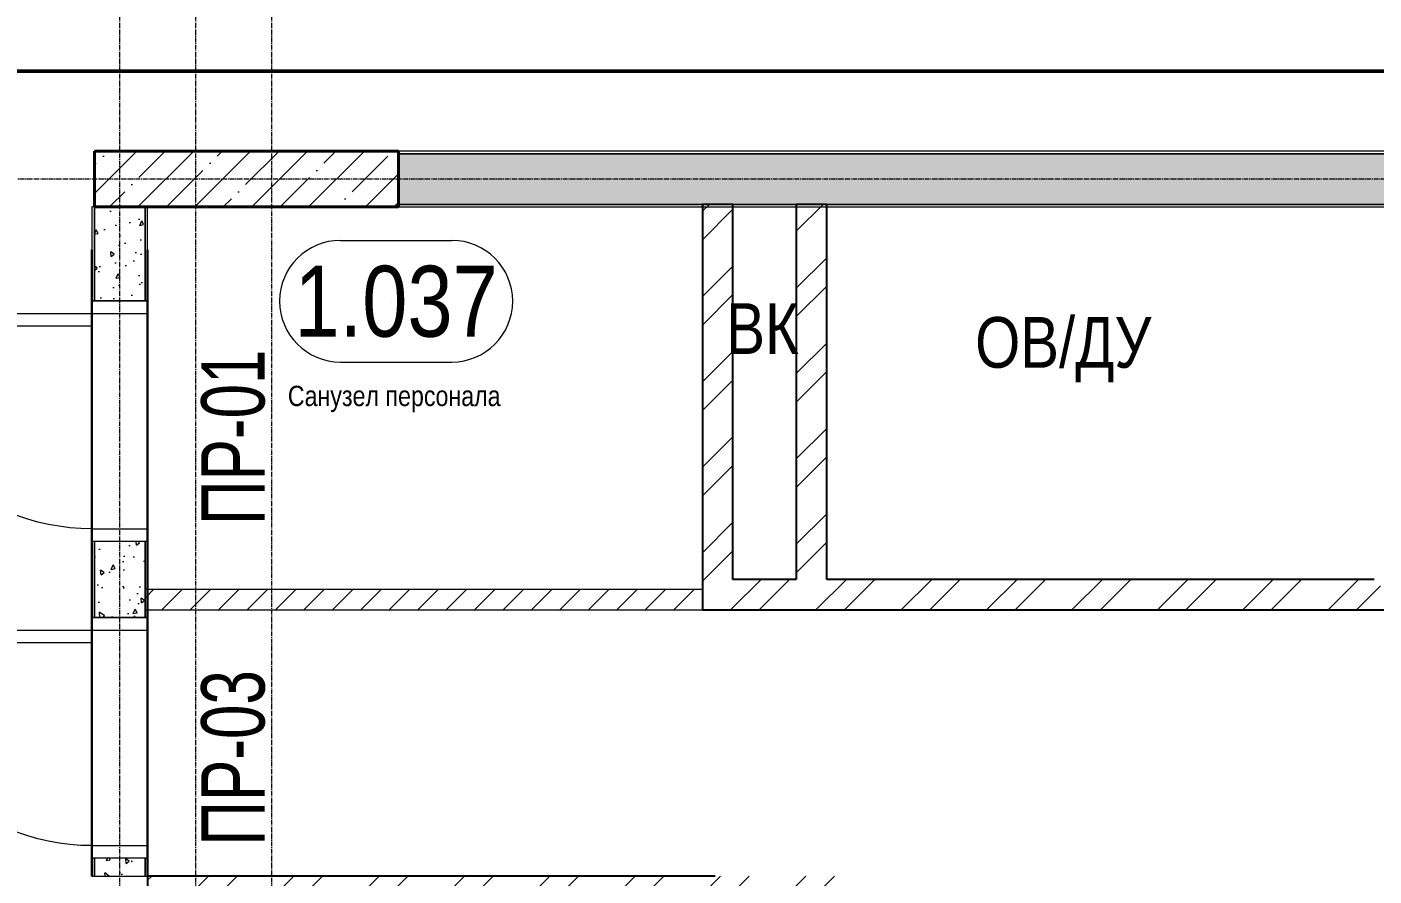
# Model space of a CAD drawing. Header units: millimetres. Extents: x -24360 to 609566, y -391049 to 148426.
# Drawn here: x 11934 to 17250, y 58450 to 61800 of the extents above; entities that cross this region are included whole.
import ezdxf
from ezdxf.enums import TextEntityAlignment as Align

# ---------------------------------------------------------------- set-up
doc = ezdxf.new("R2010")
doc.units = ezdxf.units.MM
doc.linetypes.add('CENTER2', pattern=[28.575, 19.05, -3.175, 3.175, -3.175])
doc.linetypes.add('HIDDEN2', pattern=[4.7625, 3.175, -1.5875])
doc.layers.get('Defpoints').update_dxf_attribs({"color": 140})
for name, color, linetype, lineweight in [('АР_Area', 5, 'Continuous', 5), ('АР_Двери_внутренние', 5, 'Continuous', 9), ('АР_Колонны', 70, 'Continuous', 30), ('АР_Стены ЖБ', 7, 'Continuous', 30), ('АР_Стены кирпич', 32, 'Continuous', 25), ('АР_Стены ПЕНОблок', 52, 'Continuous', 20), ('АР_Тонкая', 254, 'Continuous', 5), ('АР_Штриховка', 8, 'Continuous', 0), ('ВК_Шахты', 5, 'Continuous', 9), ('ОВ_Шахты', 1, 'Continuous', 5)]:
    doc.layers.add(name, color=color, linetype=linetype, lineweight=lineweight)
doc.layers.add('АР_Оси_РД_100', color=7, linetype='Continuous', lineweight=0, true_color=0x525252)
doc.layers.add('РД_Оси_100', color=7, linetype='Continuous', lineweight=0, true_color=0x525252)
doc.layers.add('РД_Перемычка инж проемов', color=5, linetype='Continuous')
doc.layers.add('РД_Проем', color=230, linetype='Continuous', lineweight=0, plot=False)
doc.layers.add('РД_проем_инж перемыч_подсчет', color=50, linetype='Continuous', lineweight=30, plot=False)
doc.styles.add('Arial0', font='arial.ttf')
doc.styles.add('style1', font='ARIALN.TTF')
doc.styles.add('ккк', font='isocpeur.ttf', dxfattribs={"width": 0.85, "oblique": 15})

# ---------------------------------------------------------------- blocks, each defined once
blk = doc.blocks.new('СОШ_2200_АР_ОСИ_М100_28.05.24')
at = {"layer": 'АР_Оси_РД_100', "linetype": 'CENTER2'}
blk.add_line((29555, 61200), (-5954.958, 61200), dxfattribs=at)
for points in [[(12000.12, -6155), (12300, -5755), (12300, 139538.679), (12000, 139938.679)], [(12600, -6155), (12600, 139938.679)], [(13200, -6155), (12900, -5755), (12900, 139538.679), (13220.167, 139939.357)]]:
    blk.add_lwpolyline(points, dxfattribs=at)
blk = doc.blocks.new('MOK-МаркаПом_овал_ареал')
for p, q in [((-2.75, 3), (2.75, 3)), ((-2.75, -3), (2.75, -3))]:
    blk.add_line(p, q)
for centre, radius, start, end in [((-2.75, 0), 3, 90, 270), ((2.75, 0), 3, 270, 90), ((-3.75, 0), 3.5, 0, 0.00095)]:
    blk.add_arc(centre, radius, start, end)
at = {"color": 0, "style": 'style1'}
blk.add_attdef('АР-ПОМЕЩЕНИЕ:НОМЕР', text='', height=3.5, dxfattribs=at).set_placement((0, 0), align=Align.MIDDLE)
blk = doc.blocks.new('MOK-МаркаПеремычки')
at = {"color": 0, "style": 'ккк', "oblique": 15, "width": 0.85}
blk.add_attdef('АР-ПРОЕМ:ПЕРЕМЫЧКА', text='', height=2.5, dxfattribs=at).set_placement((0, 0), align=Align.MIDDLE)

msp = doc.modelspace()

# ---------------------------------------------------------------- hatches: boundary and pattern name
at = {"layer": 'АР_Штриховка', "linetype": 'Continuous', "lineweight": 5, "true_color": 0x000000}
h = msp.add_hatch(dxfattribs=at)
h.set_pattern_fill('ANSI35', color=18, scale=25, angle=1.3e-14, style=0)
h.paths.add_polyline_path([(13400, 61090), (13400, 61310), (12200, 61310), (12200, 61090)], flags=0)
at = {"layer": 'АР_Штриховка', "linetype": 'Continuous', "lineweight": 0, "true_color": 0x000000}
h = msp.add_hatch(dxfattribs=at)
h.set_pattern_fill('AR-CONC', color=18, angle=-315, style=0)
h.paths.add_polyline_path([(19980, 61100), (19980, 61300), (13400, 61300), (13400, 61100)], flags=0)
h = msp.add_hatch(dxfattribs=at)
h.set_pattern_fill('AR-CONC', color=18, angle=-315, style=0)
h.paths.add_polyline_path([(12400, 61090), (12200, 61090), (12200, 60720), (12400, 60720)], flags=0)
h.paths.add_polyline_path([(12400, 59770), (12200, 59770), (12200, 59470), (12400, 59470)], flags=0)
h.paths.add_polyline_path([(12400, 58520), (12200, 58520), (12200, 58450), (12400, 58450)], flags=0)
h = msp.add_hatch(dxfattribs=at)
h.set_pattern_fill('ANSI32', color=18, scale=25, angle=-360, style=0)
h.paths.add_polyline_path([(14720, 61100), (14600, 61100), (14600, 59500), (14720, 59620)], flags=0)
h = msp.add_hatch(dxfattribs=at)
h.set_pattern_fill('ANSI32', color=18, scale=25, angle=-360, style=0)
h.paths.add_polyline_path([(15090, 61100), (14970, 61100), (14970, 59620), (15010, 59590), (15090, 59620)], flags=0)
h = msp.add_hatch(dxfattribs=at)
h.set_pattern_fill('ANSI32', color=18, scale=25, angle=-6e-13, style=0)
h.paths.add_polyline_path([(14720, 59620), (14600, 59500), (14970, 59500), (15010, 59590), (14970, 59620)], flags=0)
h.paths.add_polyline_path([(15090, 59620), (15010, 59590), (14970, 59500), (17370, 59500), (17250, 59620)], flags=0)
at = {"layer": 'АР_Штриховка', "linetype": 'Continuous', "lineweight": 0, "ltscale": 0.5, "true_color": 0x000000}
h = msp.add_hatch(dxfattribs=at)
h.set_pattern_fill('ANSI31', color=18, scale=25, angle=360, style=0)
h.paths.add_polyline_path([(14600, 59500), (14600, 59580), (12400, 59580), (12400, 59500)], flags=0)
at = {"layer": 'АР_Штриховка', "linetype": 'Continuous', "lineweight": 0, "true_color": 0x000000}
h = msp.add_hatch(dxfattribs=at)
h.set_pattern_fill('ANSI32', color=18, scale=25, angle=-360, style=0)
h.paths.add_polyline_path([(12410, 58450), (12410, 58330), (14650, 58330), (14690, 58360), (14650, 58450)], flags=0)
h.paths.add_polyline_path([(14650, 58450), (14690, 58360), (14770, 58330), (15270.001, 58330), (15270.001, 58450)], flags=0)

# ---------------------------------------------------------------- linework, layer by layer
at = {"color": 2, "lineweight": 50}
msp.add_lwpolyline([(8308, 63335), (13325, 63335), (13325, 67891), (19479, 67891), (19479, 61626), (11841, 61626), (11841, 39235), (8263, 39235), (8308, 63335)], dxfattribs=at)
at = {"layer": 'АР_Двери_внутренние', "color": 18, "linetype": 'Continuous', "lineweight": 9, "true_color": 0x000000}
for points in [[(12410, 60670), (12410, 60720), (12190, 60720), (12190, 60670)], [(12190, 60670), (12190, 60620), (11340, 60620), (11340, 60670)], [(12410, 59820), (12410, 59770), (12190, 59770), (12190, 59820)], [(12410, 59420), (12410, 59470), (12190, 59470), (12190, 59420)], [(12190, 59420), (12190, 59370), (11340, 59370), (11340, 59420)], [(12410, 58570), (12410, 58520), (12190, 58520), (12190, 58570)]]:
    msp.add_lwpolyline(points, close=True, dxfattribs=at)
at = {"layer": 'АР_Двери_внутренние', "color": 18, "linetype": 'Continuous', "lineweight": 9, "true_color": 0x000000, "extrusion": (0, 0, -1)}
for centre in [(-12190, 60670), (-12190, 59420)]:
    msp.add_arc(centre, 850, 270, 0, dxfattribs=at)
at = {"layer": 'АР_Колонны', "color": 18, "linetype": 'HIDDEN2', "lineweight": 25, "true_color": 0x000000}
for p, q in [((12200, 61310), (13400, 61310)), ((12200, 61090), (12200, 61310)), ((13400, 61310), (13400, 61090)), ((13400, 61090), (12200, 61090))]:
    msp.add_line(p, q, dxfattribs=at)
at = {"layer": 'АР_Колонны', "color": 18, "linetype": 'Continuous', "lineweight": 30, "true_color": 0x000000}
for p, q in [((12200, 61310), (12200, 61090)), ((13400, 61310), (12200, 61310)), ((13400, 61090), (13400, 61310)), ((12200, 61090), (13400, 61090))]:
    msp.add_line(p, q, dxfattribs=at)
at = {"layer": 'АР_Стены ЖБ', "color": 18, "linetype": 'Continuous', "lineweight": 40, "true_color": 0x000000}
for p, q in [((13400, 61310), (12200, 61310)), ((12200, 61310), (12200, 61090)), ((13400, 61090), (13400, 61310)), ((12200, 61090), (13400, 61090))]:
    msp.add_line(p, q, dxfattribs=at)
at = {"layer": 'АР_Стены кирпич', "color": 18, "linetype": 'Continuous', "lineweight": 25, "true_color": 0x000000}
for p, q in [((14720, 61100), (14600, 61100)), ((14600, 61100), (14600, 59500)), ((14720, 59620), (14720, 61100)), ((15090, 61100), (14970, 61100)), ((14970, 61100), (14970, 59620)), ((15090, 59620), (15090, 61100)), ((14970, 59620), (14720, 59620)), ((17250, 59620), (15090, 59620)), ((14600, 59500), (14970, 59500)), ((14970, 59500), (17370, 59500)), ((12410, 58450), (12410, 58330)), ((14650, 58450), (12410, 58450))]:
    msp.add_line(p, q, dxfattribs=at)
at = {"layer": 'АР_Стены ПЕНОблок', "color": 18, "linetype": 'Continuous', "lineweight": 20, "true_color": 0x000000}
for p, q in [((19980, 61300), (13400, 61300)), ((13400, 61300), (13400, 61100)), ((12400, 61090), (12200, 61090)), ((12200, 61090), (12200, 60720)), ((12400, 60720), (12400, 61090)), ((13400, 61100), (19980, 61100)), ((12200, 60720), (12400, 60720)), ((12400, 59770), (12200, 59770)), ((12200, 59770), (12200, 59470)), ((12400, 59470), (12400, 59770)), ((14600, 59580), (12400, 59580)), ((12400, 59580), (12400, 59500)), ((14600, 59500), (14600, 59580)), ((12400, 59500), (14600, 59500)), ((12200, 59470), (12400, 59470)), ((12400, 58520), (12200, 58520)), ((12200, 58520), (12200, 58450)), ((12400, 58450), (12400, 58520)), ((12200, 58450), (12400, 58450))]:
    msp.add_line(p, q, dxfattribs=at)
at = {"layer": 'АР_Тонкая', "color": 18, "linetype": 'Continuous', "lineweight": 0, "true_color": 0x000000}
for p, q in [((19980, 61310), (13400, 61310)), ((13400, 61310), (13400, 61300)), ((13400, 61300), (19980, 61300)), ((12200, 61090), (12190, 61090)), ((12190, 61090), (12190, 60720)), ((12200, 60720), (12200, 61090)), ((12410, 61090), (12400, 61090)), ((12400, 61090), (12400, 60720)), ((12410, 60720), (12410, 61090)), ((19980, 61100), (13400, 61100)), ((13400, 61100), (13400, 61090)), ((13400, 61090), (19980, 61090)), ((12190, 60720), (12200, 60720)), ((12400, 60720), (12410, 60720)), ((12200, 59770), (12190, 59770)), ((12190, 59770), (12190, 59470)), ((12200, 59470), (12200, 59770)), ((12410, 59770), (12400, 59770)), ((12400, 59770), (12400, 59470)), ((12410, 59470), (12410, 59770)), ((12190, 59470), (12200, 59470)), ((12400, 59470), (12410, 59470)), ((12200, 58520), (12190, 58520)), ((12190, 58520), (12190, 58450)), ((12200, 58450), (12200, 58520)), ((12410, 58520), (12400, 58520)), ((12400, 58520), (12400, 58450)), ((12410, 58450), (12410, 58520)), ((12190, 58450), (12200, 58450)), ((12400, 58450), (12410, 58450))]:
    msp.add_line(p, q, dxfattribs=at)
at = {"layer": 'РД_Проем', "color": 18, "linetype": 'Continuous', "lineweight": 0, "true_color": 0x000000}
for p, q in [((12190, 60720), (12190, 59770)), ((12410, 60720), (12410, 59770)), ((12190, 59470), (12190, 58520)), ((12410, 59470), (12410, 58520))]:
    msp.add_line(p, q, dxfattribs=at)
at = {"layer": 'РД_проем_инж перемыч_подсчет', "color": 18, "linetype": 'Continuous', "lineweight": 30, "true_color": 0x000000}
for p, q in [((12190, 60920), (12190, 59570)), ((12410, 60920), (12410, 59570)), ((12190, 59600), (12190, 58450)), ((12410, 59600), (12410, 58450))]:
    msp.add_line(p, q, dxfattribs=at)

# ---------------------------------------------------------------- block references
at = {"layer": 'АР_Area', "color": 18, "linetype": 'Continuous', "lineweight": 5, "true_color": 0x000000}
ref = msp.add_blockref('MOK-МаркаПом_овал_ареал', (13390.85, 60717.909), dxfattribs=dict(at, xscale=80, yscale=80, zscale=80))
ref.add_attrib('АР-ПОМЕЩЕНИЕ:НОМЕР', '1.037', dxfattribs={"layer": '0', "color": 0, "height": 280, "style": 'style1'}).set_placement((13390.85, 60717.909), align=Align.MIDDLE)
ref.add_attrib('АР-ПОМЕЩЕНИЕ:НАИМЕНОВАНИЕ', 'Санузел персонала', dxfattribs={"layer": 'Defpoints', "color": 2, "height": 80, "style": 'style1'}).set_placement((13383.318, 60332.794), align=Align.MIDDLE)
at = {"layer": 'РД_Оси_100'}
msp.add_blockref('СОШ_2200_АР_ОСИ_М100_28.05.24', (0, 0), dxfattribs=at)
at = {"layer": 'РД_Перемычка инж проемов', "color": 18, "linetype": 'Continuous', "lineweight": -3, "true_color": 0x000000}
ref = msp.add_blockref('MOK-МаркаПеремычки', (12746.634, 60181.362, 200), dxfattribs=dict(at, xscale=100, yscale=100, zscale=100, rotation=89.99999999999999))
ref.add_attrib('АР-ПРОЕМ:ПЕРЕМЫЧКА', 'ПР-01', dxfattribs={"layer": '0', "color": 0, "height": 250, "rotation": 90, "style": 'Arial0', "width": 0.7}).set_placement((12746.634, 60181.362, 200), align=Align.MIDDLE)
ref = msp.add_blockref('MOK-МаркаПеремычки', (12746.634, 58916.362, 200), dxfattribs=dict(at, xscale=100, yscale=100, zscale=100, rotation=89.99999999999999))
ref.add_attrib('АР-ПРОЕМ:ПЕРЕМЫЧКА', 'ПР-03', dxfattribs={"layer": '0', "color": 0, "height": 250, "rotation": 90, "style": 'Arial0', "width": 0.7}).set_placement((12746.634, 58916.362, 200), align=Align.MIDDLE)

# ---------------------------------------------------------------- texts
at = {"layer": 'ВК_Шахты', "color": 18, "lineweight": 50, "true_color": 0x000000, "style": 'style1'}
msp.add_text('ВК', height=200, dxfattribs=at).set_placement((14693.84, 60509.795))
at = {"layer": 'ОВ_Шахты', "color": 18, "lineweight": 50, "true_color": 0x000000, "style": 'style1'}
for s, p in [('ОВ', (15675.658, 60455.555)), ('/', (16006.763, 60455.555)), ('ДУ', (16070.61, 60455.555))]:
    msp.add_text(s, height=200, dxfattribs=at).set_placement(p)

doc.saveas('drawing.dxf')
